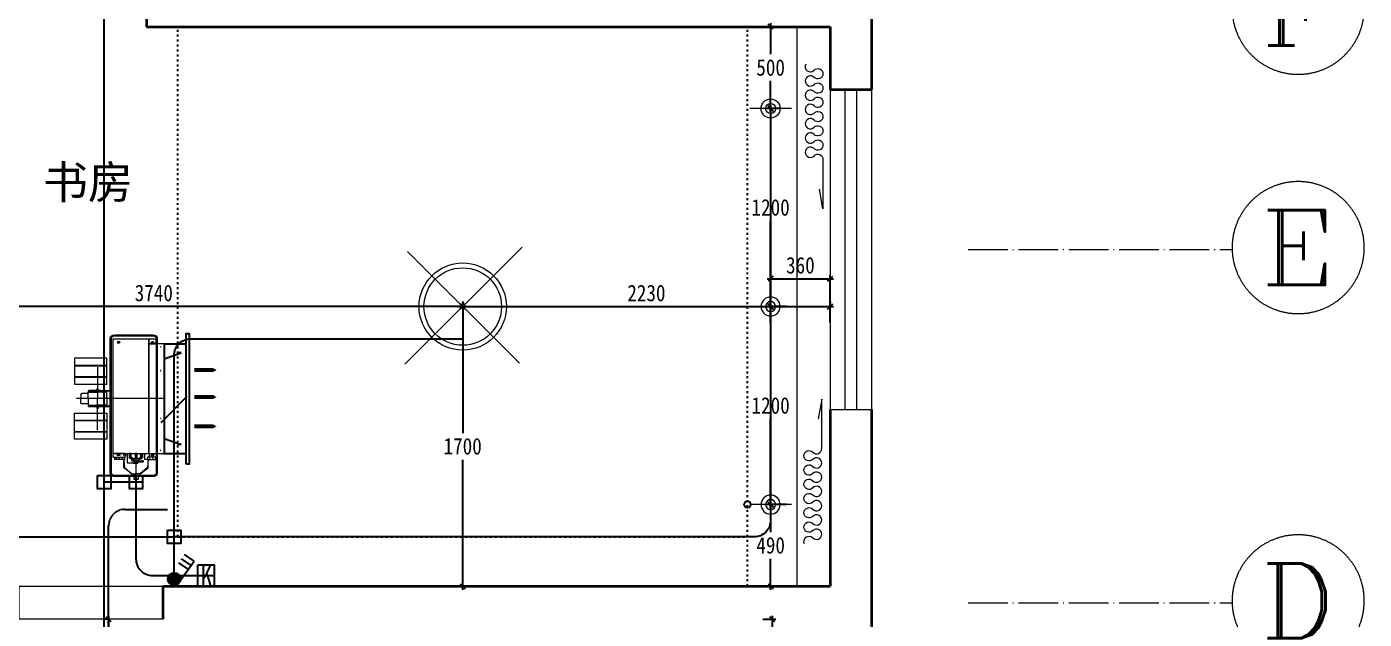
# Model space of a CAD drawing. Header units: millimetres. Extents: x -64529 to 3079702, y -28926 to 77119.
# Drawn here: x -22613 to -14514, y 43587 to 47177 of the extents above; entities that cross this region are included whole.
import ezdxf
from ezdxf.enums import TextEntityAlignment as Align

# ---------------------------------------------------------------- set-up
doc = ezdxf.new("R2010")
doc.units = ezdxf.units.MM
doc.header["$LTSCALE"] = 10
for name, pattern in [('ACAD_ISO03W100', [30, 12, -18]), ('ACAD_ISO04W100', [30.5, 24, -3, 0.5, -3]), ('DASH', [0.35, 0.25, -0.1])]:
    doc.linetypes.add(name, pattern=pattern)
doc.layers.get('0').update_dxf_attribs({"color": 255})
doc.layers.get('Defpoints').update_dxf_attribs({"color": 255})
for name, color, linetype, lineweight in [('1浅浅', 251, 'Continuous', 20), ('1灯位开关布线图', 1, 'Continuous', 30), ('1灯位开关布置图', 5, 'Continuous', 30), ('1灯具', 2, 'Continuous', 30), ('1空调', 3, 'Continuous', 30), ('A__轴线', 3, 'ACAD_ISO04W100', 0), ('灯具', 52, 'Continuous', 0), ('空调主机', 7, 'Continuous', 13)]:
    doc.layers.add(name, color=color, linetype=linetype, lineweight=lineweight)
doc.layers.add('图例及功率参数表', color=252, linetype='Continuous')
doc.layers.add('辅助线', color=8, linetype='Continuous')
doc.styles.add('_TCH_AXIS', font='COMPLEX', dxfattribs={"bigfont": 'GBCBIG'})
doc.styles.add('COMPLEX', font='COMPLEX')
doc.styles.add('夏建东', font='', dxfattribs={"width": 0.85})
doc.styles.add('宋体', font='', dxfattribs={"height": 2.5})
doc.styles.get('夏建东').set_extended_font_data('SimSun')
doc.styles.get('宋体').set_extended_font_data('SimSun')
doc.dimstyles.new('g', dxfattribs={"dimtxt": 100, "dimasz": 31, "dimexe": 21, "dimexo": 30, "dimgap": 31, "dimtad": 1, "dimtih": 1, "dimtoh": 1, "dimdec": 0, "dimrnd": 10, "dimdsep": 46, "dimtxsty": '夏建东', "dimblk": 'OBLIQUE', "dimcen": 2.5, "dimdle": 21, "dimclrd": 5, "dimclre": 5, "dimclrt": 5, "dimadec": 0, "dimazin": 0, "dimtfac": 1, "dimtdec": 0, "dimtmove": 2, "dimatfit": 3, "dimldrblk": 'DOT', "dimfxl": 300, "dimlwd": -1, "dimlwe": -1, "dimarcsym": 1})

# ---------------------------------------------------------------- blocks, each defined once
blk = doc.blocks.new('_Oblique')
at = {"color": 0, "linetype": 'ByBlock', "lineweight": -2}
blk.add_line((-0.5, -0.5), (0.5, 0.5), dxfattribs=at)
blk = doc.blocks.new('*D387')
at = {"layer": '1灯位开关布置图', "color": 5, "transparency": 16777216}
for p, q in [((-19994.3, 45482.2), (-17727.3, 45482.2)), ((-19973.3, 45512.2), (-19973.3, 45503.2)), ((-17748.3, 45512.2), (-17748.3, 45503.2))]:
    blk.add_line(p, q, dxfattribs=at)
at = {"layer": 'Defpoints', "color": 0, "lineweight": 30, "transparency": 16777216}
for p in [(-19973.3, 45482.2), (-17748.3, 45482.2), (-17748.3, 45482.2)]:
    blk.add_point(p, dxfattribs=at)
at = {"layer": '1灯位开关布置图', "color": 5, "transparency": 16777216, "xscale": 31, "yscale": 31, "zscale": 31, "rotation": 180}
blk.add_blockref('_Oblique', (-19973.3, 45482.2), dxfattribs=at)
at = {"layer": '1灯位开关布置图', "color": 5, "transparency": 16777216, "xscale": 31, "yscale": 31, "zscale": 31}
blk.add_blockref('_Oblique', (-17748.3, 45482.2), dxfattribs=at)
at = {"layer": '1灯位开关布置图', "color": 5, "transparency": 16777216, "insert": (-18860.8, 45563.2), "char_height": 100, "attachment_point": 5, "style": '夏建东'}
blk.add_mtext('2230', dxfattribs=at)
blk = doc.blocks.new('_Dot')
at = {"color": 0, "linetype": 'ByBlock', "lineweight": -2}
blk.add_line((-0.5, 0), (-1, 0), dxfattribs=at)
at = {"color": 0, "linetype": 'ByBlock', "const_width": 0.5}
blk.add_lwpolyline([(-0.25, 0, 1), (0.25, 0, 1)], format="xyb", close=True, dxfattribs=at)
blk = doc.blocks.new('*D388')
at = {"layer": '1灯位开关布置图', "color": 5, "transparency": 16777216}
for p, q in [((-20003.3, 45482.2), (-19994.3, 45482.2)), ((-19973.3, 45503.2), (-19973.3, 44715.7)), ((-19973.3, 43766.2), (-19973.3, 44553.7)), ((-20013.3, 43787.2), (-19952.3, 43787.2))]:
    blk.add_line(p, q, dxfattribs=at)
at = {"layer": 'Defpoints', "color": 0, "lineweight": 30, "transparency": 16777216}
for p in [(-19973.3, 45482.2), (-20043.3, 43787.2), (-19973.3, 43787.2)]:
    blk.add_point(p, dxfattribs=at)
at = {"layer": '1灯位开关布置图', "color": 5, "transparency": 16777216, "xscale": 31, "yscale": 31, "zscale": 31}
for p, rotation in [((-19973.3, 45482.2), 90), ((-19973.3, 43787.2), 270)]:
    blk.add_blockref('_Oblique', p, dxfattribs=dict(at, rotation=rotation))
at = {"layer": '1灯位开关布置图', "color": 5, "transparency": 16777216, "insert": (-19973.3, 44634.7), "char_height": 100, "attachment_point": 5, "style": '夏建东'}
blk.add_mtext('1700', dxfattribs=at)
blk = doc.blocks.new('*D389')
at = {"layer": '1灯位开关布置图', "color": 5, "transparency": 16777216}
for p, q in [((-18113.2, 47177.2), (-18129.6, 47177.2)), ((-18108.6, 47198.2), (-18108.6, 47010.5)), ((-18108.6, 46660.9), (-18108.6, 46848.5)), ((-18047, 46681.9), (-18129.6, 46681.9))]:
    blk.add_line(p, q, dxfattribs=at)
at = {"layer": 'Defpoints', "color": 0, "lineweight": 30, "transparency": 16777216}
for p in [(-18083.2, 47177.2), (-18108.6, 46681.9), (-18017, 46681.9)]:
    blk.add_point(p, dxfattribs=at)
at = {"layer": '1灯位开关布置图', "color": 5, "transparency": 16777216, "xscale": 31, "yscale": 31, "zscale": 31}
for p, rotation in [((-18108.6, 47177.2), 90), ((-18108.6, 46681.9), 270)]:
    blk.add_blockref('_Oblique', p, dxfattribs=dict(at, rotation=rotation))
at = {"layer": '1灯位开关布置图', "color": 5, "transparency": 16777216, "insert": (-18108.6, 46929.5), "char_height": 100, "attachment_point": 5, "style": '夏建东'}
blk.add_mtext('500', dxfattribs=at)
blk = doc.blocks.new('*D390')
at = {"layer": '1灯位开关布置图', "color": 5, "transparency": 16777216}
for p, q in [((-18047, 46681.9), (-18129.6, 46681.9)), ((-18108.6, 46702.9), (-18108.6, 46162.9)), ((-18108.6, 45460.9), (-18108.6, 46000.9)), ((-18012.5, 45481.9), (-18129.6, 45481.9))]:
    blk.add_line(p, q, dxfattribs=at)
at = {"layer": 'Defpoints', "color": 0, "lineweight": 30, "transparency": 16777216}
for p in [(-18017, 46681.9), (-18108.6, 45481.9), (-17982.5, 45481.9)]:
    blk.add_point(p, dxfattribs=at)
at = {"layer": '1灯位开关布置图', "color": 5, "transparency": 16777216, "xscale": 31, "yscale": 31, "zscale": 31}
for p, rotation in [((-18108.6, 46681.9), 90), ((-18108.6, 45481.9), 270)]:
    blk.add_blockref('_Oblique', p, dxfattribs=dict(at, rotation=rotation))
at = {"layer": '1灯位开关布置图', "color": 5, "transparency": 16777216, "insert": (-18108.6, 46081.9), "char_height": 100, "attachment_point": 5, "style": '夏建东'}
blk.add_mtext('1200', dxfattribs=at)
blk = doc.blocks.new('*D391')
at = {"layer": '1灯位开关布置图', "color": 5, "transparency": 16777216}
for p, q in [((-18012.5, 45481.9), (-18129.6, 45481.9)), ((-18108.6, 45502.9), (-18108.6, 44962.9)), ((-18108.6, 44260.9), (-18108.6, 44800.9)), ((-18012.5, 44281.9), (-18129.6, 44281.9))]:
    blk.add_line(p, q, dxfattribs=at)
at = {"layer": 'Defpoints', "color": 0, "lineweight": 30, "transparency": 16777216}
for p in [(-17982.5, 45481.9), (-18108.6, 44281.9), (-17982.5, 44281.9)]:
    blk.add_point(p, dxfattribs=at)
at = {"layer": '1灯位开关布置图', "color": 5, "transparency": 16777216, "xscale": 31, "yscale": 31, "zscale": 31}
for p, rotation in [((-18108.6, 45481.9), 90), ((-18108.6, 44281.9), 270)]:
    blk.add_blockref('_Oblique', p, dxfattribs=dict(at, rotation=rotation))
at = {"layer": '1灯位开关布置图', "color": 5, "transparency": 16777216, "insert": (-18108.6, 44881.9), "char_height": 100, "attachment_point": 5, "style": '夏建东'}
blk.add_mtext('1200', dxfattribs=at)
blk = doc.blocks.new('*D392')
at = {"layer": '1灯位开关布置图', "color": 5, "transparency": 16777216}
for p, q in [((-18108.6, 44302.9), (-18108.6, 44115.5)), ((-18012.5, 44281.9), (-18129.6, 44281.9)), ((-18108.6, 43766.2), (-18108.6, 43953.5)), ((-17778.3, 43787.2), (-18129.6, 43787.2))]:
    blk.add_line(p, q, dxfattribs=at)
at = {"layer": 'Defpoints', "color": 0, "lineweight": 30, "transparency": 16777216}
for p in [(-17982.5, 44281.9), (-18108.6, 43787.2), (-17748.3, 43787.2)]:
    blk.add_point(p, dxfattribs=at)
at = {"layer": '1灯位开关布置图', "color": 5, "transparency": 16777216, "xscale": 31, "yscale": 31, "zscale": 31}
for p, rotation in [((-18108.6, 44281.9), 90), ((-18108.6, 43787.2), 270)]:
    blk.add_blockref('_Oblique', p, dxfattribs=dict(at, rotation=rotation))
at = {"layer": '1灯位开关布置图', "color": 5, "transparency": 16777216, "insert": (-18108.6, 44034.5), "char_height": 100, "attachment_point": 5, "style": '夏建东'}
blk.add_mtext('490', dxfattribs=at)
blk = doc.blocks.new('*D393')
at = {"layer": '1灯位开关布置图', "color": 5, "transparency": 16777216}
for p, q in [((-18129.6, 45650.4), (-17727.3, 45650.4)), ((-18108.6, 45385.7), (-18108.6, 45671.4)), ((-17748.3, 45385.7), (-17748.3, 45671.4))]:
    blk.add_line(p, q, dxfattribs=at)
at = {"layer": 'Defpoints', "color": 0, "lineweight": 30, "transparency": 16777216}
for p in [(-17748.3, 45650.4), (-18108.6, 45355.7), (-17748.3, 45355.7)]:
    blk.add_point(p, dxfattribs=at)
at = {"layer": '1灯位开关布置图', "color": 5, "transparency": 16777216, "xscale": 31, "yscale": 31, "zscale": 31, "rotation": 180}
blk.add_blockref('_Oblique', (-18108.6, 45650.4), dxfattribs=at)
at = {"layer": '1灯位开关布置图', "color": 5, "transparency": 16777216, "xscale": 31, "yscale": 31, "zscale": 31}
blk.add_blockref('_Oblique', (-17748.3, 45650.4), dxfattribs=at)
at = {"layer": '1灯位开关布置图', "color": 5, "transparency": 16777216, "insert": (-17928.4, 45731.4), "char_height": 100, "attachment_point": 5, "style": '夏建东'}
blk.add_mtext('360', dxfattribs=at)
blk = doc.blocks.new('*D396')
at = {"layer": '1灯位开关布置图', "color": 5, "transparency": 16777216}
for p, q in [((-18156.5, 43587.2), (-18077.3, 43587.2)), ((-18098.3, 43608.2), (-18098.3, 43388.2)), ((-18098.3, 43006.2), (-18098.3, 43226.2)), ((-18156.5, 43027.2), (-18077.3, 43027.2))]:
    blk.add_line(p, q, dxfattribs=at)
at = {"layer": 'Defpoints', "color": 0, "lineweight": 30, "transparency": 16777216}
for p in [(-18186.5, 43587.2), (-18186.5, 43027.2), (-18098.3, 43027.2)]:
    blk.add_point(p, dxfattribs=at)
at = {"layer": '1灯位开关布置图', "color": 5, "transparency": 16777216, "xscale": 31, "yscale": 31, "zscale": 31}
for p, rotation in [((-18098.3, 43587.2), 90), ((-18098.3, 43027.2), 270)]:
    blk.add_blockref('_Oblique', p, dxfattribs=dict(at, rotation=rotation))
at = {"layer": '1灯位开关布置图', "color": 5, "transparency": 16777216, "insert": (-18098.3, 43307.2), "char_height": 100, "attachment_point": 5, "style": '夏建东'}
blk.add_mtext('560', dxfattribs=at)
blk = doc.blocks.new('*D477')
at = {"layer": '1灯位开关布置图', "color": 5, "transparency": 16777216}
for p, q in [((-22117.3, 43587.2), (-22138.3, 43587.2)), ((-22117.3, 43608.2), (-22117.3, 43388.2)), ((-22117.3, 43006.2), (-22117.3, 43226.2)), ((-22117.3, 43027.2), (-22138.3, 43027.2))]:
    blk.add_line(p, q, dxfattribs=at)
at = {"layer": 'Defpoints', "color": 0, "linetype": 'Continuous', "lineweight": 30, "transparency": 16777216}
for p in [(-22117.3, 43587.2), (-22117.3, 43587.2), (-22117.3, 43027.2)]:
    blk.add_point(p, dxfattribs=at)
at = {"layer": '1灯位开关布置图', "color": 5, "linetype": 'Continuous', "transparency": 16777216, "xscale": 31, "yscale": 31, "zscale": 31}
for p, rotation in [((-22117.3, 43587.2), 90), ((-22117.3, 43027.2), 270)]:
    blk.add_blockref('_Oblique', p, dxfattribs=dict(at, rotation=rotation))
at = {"layer": '1灯位开关布置图', "color": 5, "linetype": 'Continuous', "lineweight": 30, "transparency": 16777216, "insert": (-22117.3, 43307.2), "char_height": 100, "attachment_point": 5, "style": '夏建东'}
blk.add_mtext('560', dxfattribs=at)
blk = doc.blocks.new('*D791')
at = {"layer": '1灯位开关布置图', "color": 5, "transparency": 16777216}
for p, q in [((-19952.3, 45482.6), (-23734.6, 45482.6)), ((-23713.6, 45482.6), (-23713.6, 45503.6)), ((-19973.3, 45482.6), (-19973.3, 45503.6))]:
    blk.add_line(p, q, dxfattribs=at)
at = {"layer": 'Defpoints', "color": 0, "linetype": 'Continuous', "lineweight": 30, "transparency": 16777216}
for p in [(-23713.6, 45482.6), (-23713.6, 45482.6), (-19973.3, 45482.2)]:
    blk.add_point(p, dxfattribs=at)
at = {"layer": '1灯位开关布置图', "color": 5, "linetype": 'Continuous', "transparency": 16777216, "xscale": 31, "yscale": 31, "zscale": 31, "rotation": 180}
blk.add_blockref('_Oblique', (-23713.6, 45482.6), dxfattribs=at)
at = {"layer": '1灯位开关布置图', "color": 5, "linetype": 'Continuous', "transparency": 16777216, "xscale": 31, "yscale": 31, "zscale": 31}
blk.add_blockref('_Oblique', (-19973.3, 45482.6), dxfattribs=at)
at = {"layer": '1灯位开关布置图', "color": 5, "linetype": 'Continuous', "lineweight": 30, "transparency": 16777216, "insert": (-21843.4, 45563.6), "char_height": 100, "attachment_point": 5, "style": '夏建东'}
blk.add_mtext('3740', dxfattribs=at)
blk = doc.blocks.new('20180504.16014101')
h = blk.add_hatch(color=7)
h.dxf.hatch_style = 1
edge = h.paths.add_edge_path()
edge.add_arc((158.8, 98.9), 38.5, 0, 360)
at = {"color": 7}
for p, q in [((129.4, 123.7), (0, 63.2)), ((55.5, 88.2), (85.8, 25.7)), ((0, 63.2), (31.3, 0)), ((29.3, 74.7), (59.6, 13))]:
    blk.add_line(p, q, dxfattribs=at)
blk.add_circle((158.8, 98.9), 38.5, dxfattribs=at)
blk = doc.blocks.new('_AXISO')
blk.add_circle((0, 0), 0.5)
at = {"style": 'COMPLEX', "width": 1.041667}
blk.add_attdef('A', text='', height=0.56, rotation=360, dxfattribs=at).set_placement((0.74875, -0.28), (1.24875, -0.28), align=Align.FIT)
blk = doc.blocks.new('20180421.144813')
at = {"layer": 'A__轴线'}
for p, q in [((21539.9, 13317), (23138.8, 13317)), ((21539.9, 11177), (23138.8, 11177))]:
    blk.add_line(p, q, dxfattribs=at)
ref = blk.add_blockref('_AXISO', (23538.6, 14778.7), dxfattribs=dict(at, xscale=-800, yscale=800, zscale=800))
ref.add_attrib('A', 'F', dxfattribs={"color": 7, "height": 452.5, "style": '_TCH_AXIS', "width": 1.3125}).set_placement((23312.3, 14552.5), (23764.9, 14552.5), align=Align.FIT)
ref = blk.add_blockref('_AXISO', (23538.6, 13328.7), dxfattribs=dict(at, xscale=-800, yscale=800, zscale=800))
ref.add_attrib('A', 'E', dxfattribs={"color": 7, "height": 452.5, "style": '_TCH_AXIS', "width": 1.3125}).set_placement((23312.3, 13102.5), (23764.9, 13102.5), align=Align.FIT)
ref = blk.add_blockref('_AXISO', (23538.6, 11188.7), dxfattribs=dict(at, xscale=-800, yscale=800, zscale=800))
ref.add_attrib('A', 'D', dxfattribs={"color": 7, "height": 452.5, "style": '_TCH_AXIS', "width": 1.235294}).set_placement((23312.3, 10962.5), (23764.9, 10962.5), align=Align.FIT)
blk = doc.blocks.new('3e344fc')
at = {"layer": '图例及功率参数表', "color": 2, "lineweight": 0}
for p, q in [((789283.6, 16827.9), (789283.6, 16575.6)), ((789157.4, 16701.8), (789409.7, 16701.8))]:
    blk.add_line(p, q, dxfattribs=at)
blk.add_circle((789283.6, 16701.8), 30.4, dxfattribs=at)
at = {"layer": '灯具', "color": 2, "lineweight": 0}
blk.add_circle((789283.6, 16701.8), 57.7, dxfattribs=at)
blk = doc.blocks.new('r32ter')
at = {"color": 3}
for p, q in [((1119447.3, -954014.5), (1119446.3, -954035.1)), ((1119482.5, -954116.3), (1119447.3, -954014.5)), ((1119965.9, -954116.3), (1120001.1, -954014.5)), ((1120001.1, -954014.5), (1120002.1, -954035.1))]:
    blk.add_line(p, q, dxfattribs=at)
for points in [[(1119556.4, -953798.8, 0, 63, 0), (1119556.4, -953857.2, 25.2, 25.2, 0), (1119556.4, -953934.4, 25.2, 25.2, 0)], [(1119734.1, -953798.8, 0, 63, 0), (1119734.1, -953857.2, 25.2, 25.2, 0), (1119734.1, -953934.4, 25.2, 25.2, 0)], [(1119897.5, -953798.8, 0, 63, 0), (1119897.5, -953857.2, 25.2, 25.2, 0), (1119897.5, -953934.4, 25.2, 25.2, 0)]]:
    blk.add_lwpolyline(points, format="xyseb", dxfattribs=at)
at = {"color": 3, "lineweight": -2}
blk.add_lwpolyline([(1119327.6, -953984.2), (1120119.6, -953984.2), (1120119.6, -953966.2), (1119327.6, -953966.2)], close=True, dxfattribs=at)
at = {"color": 3}
blk.add_lwpolyline([(1119392.4, -954116.3), (1119392.4, -953984.2), (1120054.7, -953984.2), (1120054.7, -954116.3)], close=True, dxfattribs=at)
at = {"layer": '空调主机', "color": 3, "lineweight": 5}
for p, q in [((1120090.1, -954158.3), (1119272.6, -954158.3)), ((1119251.7, -954185.3), (1119251.7, -954416.1)), ((1120111, -954416.1), (1120111, -954185.3)), ((1119272.6, -954443.1), (1120090.1, -954443.1))]:
    blk.add_line(p, q, dxfattribs=at)
at = {"layer": '空调主机', "color": 3}
for p, q in [((1120090.1, -954166.1), (1119272.6, -954166.1)), ((1119257.7, -954185.3), (1119257.7, -954416.1)), ((1120105, -954416.1), (1120105, -954185.3)), ((1119272.6, -954435.4), (1120090.1, -954435.4))]:
    blk.add_line(p, q, dxfattribs=at)
at = {"layer": '空调主机', "color": 3, "lineweight": 9}
for p, q in [((1119354.6, -954217.2), (1119354.6, -954160.3)), ((1119354.6, -954160.3), (1119368.8, -954160.3)), ((1119368.8, -954160.3), (1119368.8, -954217.2)), ((1120056, -954166.1), (1119368.8, -954166.1)), ((1119368.8, -954166.1), (1119368.8, -954211.9)), ((1119392.4, -954210), (1119392.4, -954116.3)), ((1119392.4, -954116.3), (1120056, -954116.3)), ((1120056, -954116.3), (1120056, -954210)), ((1120056, -954210), (1120056, -954166.1)), ((1120056, -954166.1), (1120084.4, -954166.1)), ((1120084.4, -954166.1), (1120084.4, -954210)), ((1119257.7, -954263), (1119268.6, -954263)), ((1119268.6, -954263), (1119305.5, -954214.3)), ((1119307.6, -954218.2), (1119268.6, -954263)), ((1119268.6, -954263), (1119268.6, -954287.5)), ((1119305.5, -954214.3), (1119354.6, -954214.3)), ((1119354.6, -954214.3), (1119307.6, -954218.2)), ((1119349.5, -954243.3), (1119340, -954243.3)), ((1119341.2, -954274.9), (1119341.2, -954247.4)), ((1119344.7, -954274.9), (1119344.7, -954249.4)), ((1119348.3, -954274.9), (1119348.3, -954247.4)), ((1119368.8, -954217.2), (1119354.6, -954217.2)), ((1119354.6, -954217.2), (1119354.6, -954234)), ((1119354.6, -954234), (1119392.4, -954234)), ((1119385.5, -954248.7), (1119365.4, -954248.7)), ((1119385.5, -954253.9), (1119367.5, -954253.9)), ((1119385.5, -954259.1), (1119368.4, -954259.1)), ((1119380.6, -954204.8), (1119368.8, -954211.9)), ((1119382.7, -954186.9), (1119380.5, -954186.9)), ((1119392.4, -954210), (1119380.6, -954204.8)), ((1119382.7, -954186.9), (1119382.7, -954183.8)), ((1119382.7, -954186.9), (1119384.9, -954186.9)), ((1119382.7, -954186.9), (1119382.7, -954190)), ((1119392.4, -954248.7), (1119385.5, -954248.7)), ((1119385.5, -954248.7), (1119385.5, -954259.1)), ((1119385.5, -954259.1), (1119392.4, -954259.1)), ((1119392.4, -954427.2), (1119392.4, -954210)), ((1119392.4, -954210), (1120084.4, -954210)), ((1120056, -954210), (1119392.4, -954210)), ((1119392.4, -954259.1), (1119392.4, -954248.7)), ((1120084.4, -954210), (1120056, -954210)), ((1120065.7, -954186.9), (1120063.5, -954186.9)), ((1120065.7, -954186.9), (1120065.7, -954183.8)), ((1120065.7, -954186.9), (1120065.7, -954190)), ((1120065.7, -954186.9), (1120067.9, -954186.9)), ((1120084.4, -954210), (1120084.4, -954427.2)), ((1119314.2, -954287.5), (1119220.4, -954287.5)), ((1119237.3, -954300.7), (1119237.3, -954272.6)), ((1119237.3, -954272.6), (1119237.3, -954272.6)), ((1119237.3, -954272.6), (1119251.7, -954272.6)), ((1119251.7, -954300.7), (1119237.3, -954300.7)), ((1119237.3, -954300.7), (1119237.3, -954300.7)), ((1119251.7, -954272.6), (1119251.7, -954272.6)), ((1119251.7, -954272.6), (1119251.7, -954300.7)), ((1119251.7, -954300.7), (1119251.7, -954300.7)), ((1119268.6, -954264), (1119257.7, -954264)), ((1119268.6, -954311), (1119257.7, -954311)), ((1119257.7, -954312), (1119268.6, -954312)), ((1119268.6, -954312), (1119268.6, -954287.5)), ((1119307.6, -954356.8), (1119268.6, -954312)), ((1119268.6, -954312), (1119305.5, -954360.7)), ((1119362.7, -954287.5), (1119314.2, -954287.5)), ((1119332.2, -954277.2), (1119333.4, -954276)), ((1119332.2, -954277.2), (1119333.4, -954278.4)), ((1119332.2, -954277.2), (1119335.9, -954277.2)), ((1119332.9, -954300.1), (1119332.9, -954282)), ((1119332.9, -954282), (1119334.5, -954282)), ((1119334.5, -954300.1), (1119332.9, -954300.1)), ((1119333.7, -954282), (1119333.7, -954277.2)), ((1119333.7, -954300.1), (1119333.7, -954302.5)), ((1119333.7, -954303.5), (1119333.7, -954337.8)), ((1119333.7, -954337.8), (1119392.4, -954337.8)), ((1119334.5, -954282), (1119334.5, -954300.1)), ((1119335.9, -954277.2), (1119334.7, -954276)), ((1119335.9, -954277.2), (1119334.7, -954278.4)), ((1119350.7, -954274.9), (1119338.8, -954274.9)), ((1119350.7, -954300.1), (1119338.8, -954300.1)), ((1119344.7, -954300.1), (1119344.7, -954313.2)), ((1119344.7, -954313.2), (1119356.3, -954313.2)), ((1119353.3, -954269.8), (1119362.5, -954282)), ((1119353.3, -954305.2), (1119362.9, -954292.5)), ((1119362.9, -954292.5), (1119362.5, -954282)), ((1119385.5, -954282), (1119362.5, -954282)), ((1119392.4, -954287.5), (1119362.7, -954287.5)), ((1119385.5, -954292.5), (1119362.9, -954292.5)), ((1119385.5, -954329.3), (1119368.7, -954329.3)), ((1119385.5, -954324.1), (1119370, -954324.1)), ((1119385.5, -954318.9), (1119371.1, -954318.9)), ((1119385.5, -954292.5), (1119385.5, -954282)), ((1119385.5, -954282), (1119392.4, -954282)), ((1119392.4, -954292.5), (1119385.5, -954292.5)), ((1119385.5, -954329.3), (1119385.5, -954318.9)), ((1119385.5, -954318.9), (1119392.4, -954318.9)), ((1119392.4, -954329.3), (1119385.5, -954329.3)), ((1119392.4, -954282), (1119392.4, -954292.5)), ((1119392.4, -954318.9), (1119392.4, -954329.3)), ((1119305.5, -954360.7), (1119354.6, -954360.7)), ((1119354.6, -954360.7), (1119307.6, -954356.8)), ((1119368.8, -954357.9), (1119354.6, -954357.9)), ((1119354.6, -954357.9), (1119354.6, -954414.7)), ((1119354.6, -954414.7), (1119368.8, -954414.7)), ((1119380.6, -954350.7), (1119368.8, -954357.9)), ((1119368.8, -954414.7), (1119368.8, -954357.9)), ((1119368.8, -954427.2), (1119368.8, -954357.9)), ((1119382.7, -954393), (1119380.5, -954393)), ((1119392.4, -954355.9), (1119380.6, -954350.7)), ((1119382.7, -954393), (1119382.7, -954389.9)), ((1119382.7, -954393), (1119382.7, -954396.1)), ((1119382.7, -954393), (1119384.9, -954393)), ((1119392.4, -954355.9), (1119392.4, -954427.2)), ((1120065.7, -954393), (1120063.5, -954393)), ((1120065.7, -954393), (1120065.7, -954389.9)), ((1120065.7, -954393), (1120067.9, -954393)), ((1120065.7, -954393), (1120065.7, -954396.1)), ((1119392.4, -954427.2), (1119368.8, -954427.2)), ((1120084.4, -954427.2), (1119392.4, -954427.2)), ((1119635.8, -954464.4), (1119479.5, -954464.4)), ((1119479.5, -954464.4), (1119479.5, -954658.9)), ((1119522.2, -954658.9), (1119522.2, -954464.4)), ((1119524.4, -954658.9), (1119524.4, -954464.4)), ((1119591, -954658.9), (1119591, -954464.4)), ((1119593.2, -954658.9), (1119593.2, -954464.4)), ((1119635.8, -954658.9), (1119635.8, -954464.4)), ((1119675.5, -954501.6), (1119675.5, -954573.2)), ((1119676.7, -954520.9), (1119676.7, -954443.1)), ((1119676.7, -954443.1), (1119676.7, -954443.1)), ((1119676.7, -954443.1), (1119677.8, -954443.1)), ((1119677.8, -954499.1), (1119677.5, -954499.1)), ((1119677.8, -954443.1), (1119677.8, -954443.1)), ((1119677.8, -954443.1), (1119677.8, -954520.9)), ((1119679.8, -954573.2), (1119679.8, -954501.6)), ((1119685.5, -954464.4), (1119682.2, -954464.4)), ((1119682.2, -954474.5), (1119682.2, -954520.9)), ((1119685.5, -954464.4), (1119685.5, -954520.9)), ((1119724.2, -954464.4), (1119685.5, -954464.4)), ((1119724.2, -954464.4), (1119762.9, -954464.4)), ((1119762.9, -954464.4), (1119762.9, -954520.9)), ((1119762.9, -954464.4), (1119766.2, -954464.4)), ((1119766.2, -954474.5), (1119766.2, -954520.9)), ((1119768.6, -954573.2), (1119768.6, -954501.6)), ((1119771.7, -954443.1), (1119770.6, -954443.1)), ((1119770.6, -954443.1), (1119770.6, -954443.1)), ((1119770.6, -954443.1), (1119770.6, -954520.9)), ((1119770.6, -954499.1), (1119770.9, -954499.1)), ((1119771.7, -954520.9), (1119771.7, -954443.1)), ((1119771.7, -954443.1), (1119771.7, -954443.1)), ((1119772.9, -954501.6), (1119772.9, -954573.2)), ((1119812.6, -954464.4), (1119968.9, -954464.4)), ((1119812.6, -954658.9), (1119812.6, -954464.4)), ((1119855.2, -954658.9), (1119855.2, -954464.4)), ((1119857.4, -954658.9), (1119857.4, -954464.4)), ((1119924, -954658.9), (1119924, -954464.4)), ((1119926.3, -954658.9), (1119926.3, -954464.4)), ((1119968.9, -954464.4), (1119968.9, -954658.9)), ((1119532.7, -954520.9), (1119724.2, -954520.9)), ((1119635.8, -954517.4), (1119635.8, -954520.9)), ((1119635.8, -954524.3), (1119635.8, -954520.9)), ((1119675.5, -954517.4), (1119664.6, -954517.4)), ((1119664.6, -954517.4), (1119664.6, -954520.9)), ((1119664.6, -954524.3), (1119664.6, -954520.9)), ((1119675.5, -954524.3), (1119664.6, -954524.3)), ((1119677.8, -954520.9), (1119676.7, -954520.9)), ((1119676.7, -954520.9), (1119676.7, -954520.9)), ((1119677.5, -954575.8), (1119677.8, -954575.8)), ((1119677.8, -954520.9), (1119677.8, -954520.9)), ((1119682.2, -954567.2), (1119682.2, -954520.9)), ((1119685.5, -954577.4), (1119682.2, -954577.4)), ((1119685.5, -954577.4), (1119685.5, -954520.9)), ((1119724.2, -954577.4), (1119685.5, -954577.4)), ((1119692.5, -954577.4), (1119692.5, -954615.3)), ((1119915.7, -954520.9), (1119724.2, -954520.9)), ((1119724.2, -954577.4), (1119762.9, -954577.4)), ((1119755.9, -954577.4), (1119755.9, -954615.3)), ((1119762.9, -954577.4), (1119762.9, -954520.9)), ((1119762.9, -954577.4), (1119766.2, -954577.4)), ((1119766.2, -954567.2), (1119766.2, -954520.9)), ((1119770.6, -954520.9), (1119770.6, -954520.9)), ((1119770.6, -954520.9), (1119771.7, -954520.9)), ((1119770.9, -954575.8), (1119770.6, -954575.8)), ((1119771.7, -954520.9), (1119771.7, -954520.9)), ((1119772.9, -954517.4), (1119783.8, -954517.4)), ((1119772.9, -954524.3), (1119783.8, -954524.3)), ((1119812.6, -954517.4), (1119812.6, -954520.9)), ((1119812.6, -954524.3), (1119812.6, -954520.9)), ((1119479.5, -954658.9), (1119635.8, -954658.9)), ((1119697.4, -954621.8), (1119724.2, -954621.8)), ((1119751, -954621.8), (1119724.2, -954621.8)), ((1119968.9, -954658.9), (1119812.6, -954658.9))]:
    blk.add_line(p, q, dxfattribs=at)
at = {"layer": '空调主机', "color": 3, "lineweight": 5}
for centre, start_param, end_param in [((1119272.6, -954185.3), 0, 1.570796), ((1120090.1, -954185.3), -1.570796, 0), ((1119272.6, -954416.1), 1.570796, 3.141593), ((1120090.1, -954416.1), 3.141593, 4.712389)]:
    blk.add_ellipse(centre, major_axis=(0, 27), ratio=0.77429, start_param=start_param, end_param=end_param, dxfattribs=at)
at = {"layer": '空调主机', "color": 3}
for centre, start_param, end_param in [((1119272.6, -954185.3), 0, 1.570796), ((1120090.1, -954185.3), 4.712389, 6.283185), ((1119272.6, -954416.1), 1.570796, 3.141593), ((1120090.1, -954416.1), 3.141593, 4.712389)]:
    blk.add_ellipse(centre, major_axis=(0, 19.3), ratio=0.77429, start_param=start_param, end_param=end_param, dxfattribs=at)
at = {"layer": '空调主机', "color": 3, "lineweight": 9}
for centre, major_axis, ratio, start_param, end_param in [((1119361.7, -954169.2), (0, 1.21), 0.77429, 1.570796326702902, 7.853981633882487), ((1119382.7, -954186.9), (0, 9.19), 0.407862, 3.141593, 9.424778), ((1119410.5, -954138.1), (0, 1.21), 0.77429, 1.570796326702902, 7.853981633882487), ((1119603.8, -954138.1), (0, 1.21), 0.77429, 1.570796326754998, 7.853981633934584), ((1119894.3, -954138.1), (0, 1.21), 0.77429, 1.570796327146124, 7.85398163432571), ((1120037.9, -954138.1), (0, 1.21), 0.77429, 1.570796327146124, 7.85398163432571), ((1119344.7, -954243.3), (0, 6.13), 0.77429, 1.570796, 4.712389), ((1119389, -954287.5), (0, 49.4), 0.77429, 0.664485, 1.204171), ((1119389.4, -954287.8), (0, 44.1), 0.77429, 0.694736, 1.26495), ((1119389, -954287.5), (0, 38.9), 0.77429, 0.752317, 1.332497), ((1119361.7, -954185.6), (0, 1.21), 0.77429, 1.570796326680094, 7.85398163385968), ((1119361.7, -954203.8), (0, 1.21), 0.77429, 1.570796326680094, 7.85398163385968), ((1119281.8, -954286.6), (0, 41.3), 0.77429, 1.223528, 1.918065), ((1119333.7, -954303.1), (-0.724, 0), 0.807711, 3.342482, 6.082296), ((1119344.7, -954274.9), (0, 7.66), 0.77429, 1.570796, 4.712389), ((1119344.7, -954300.1), (0, 7.66), 0.77429, 4.712389, 7.853982), ((1119344.5, -954287.5), (0, 4.96), 0.77429, 1.570796326732925, 7.853981633912512), ((1119389, -954287.5), (0, 49.4), 0.77429, 1.937421, 2.581114), ((1119389.4, -954287.8), (0, 44.1), 0.77429, 1.866849, 2.536978), ((1119389, -954287.5), (0, 38.9), 0.77429, 1.809095, 2.508026), ((1119361.7, -954371.3), (0, 1.21), 0.77429, 1.570796326702902, 7.853981633882487), ((1119361.7, -954389.4), (0, 1.21), 0.77429, 1.570796327146124, 7.85398163432571), ((1119361.7, -954405.8), (0, 1.21), 0.77429, 1.570796326680094, 7.85398163385968), ((1119382.7, -954361.6), (0, 2.29), 0.77429, 1.570796326744335, 7.853981633923921), ((1119677.5, -954501.6), (0, 2.57), 0.77429, 0, 1.570796), ((1119677.8, -954501.6), (0, 2.57), 0.77429, 4.712389, 6.283185), ((1119677.3, -954469.4), (0, 8.05), 0.77429, 4.03203, 5.395782), ((1119771.1, -954469.4), (0, 8.05), 0.77429, 0.887403, 2.251155), ((1119770.6, -954501.6), (0, 2.57), 0.77429, 0, 1.570796), ((1119770.9, -954501.6), (0, 2.57), 0.77429, 4.712389, 6.283185), ((1119677.5, -954573.2), (0, 2.57), 0.77429, 1.570796, 3.141593), ((1119677.8, -954573.2), (0, 1.21), 0.77429, 1.57079632702526, 7.853981634204846), ((1119677.8, -954573.2), (0, 2.57), 0.77429, 3.141593, 4.712389), ((1119677.3, -954572.3), (0, 8.05), 0.77429, 4.028996, 5.392748), ((1119771.1, -954572.3), (0, 8.05), 0.77429, 0.890438, 2.25419), ((1119770.6, -954573.2), (0, 2.57), 0.77429, 1.570796, 3.141593), ((1119770.6, -954573.2), (0, 1.21), 0.77429, 1.570796326754998, 7.853981633934584), ((1119770.9, -954573.2), (0, 2.57), 0.77429, 3.141593, 4.712389), ((1119697.4, -954615.3), (0, 6.42), 0.77429, 1.570796, 3.141593), ((1119751, -954615.3), (0, 6.42), 0.77429, 3.141593, 4.712389)]:
    blk.add_ellipse(centre, major_axis=major_axis, ratio=ratio, start_param=start_param, end_param=end_param, dxfattribs=at)
at = {"layer": '空调主机', "color": 3, "lineweight": 9, "extrusion": (0, 0, -1)}
for centre, major_axis, ratio, start_param, end_param in [((1120065.7, -954186.9), (0, 9.19), 0.407862, 3.141593, 9.424778), ((1119333.7, -954302.9), (0.724, 0), 0.807711, 0.20089, 2.940703)]:
    blk.add_ellipse(centre, major_axis=major_axis, ratio=ratio, start_param=start_param, end_param=end_param, dxfattribs=at)
blk.add_ellipse((1119382.7, -954393), major_axis=(0, 9.19), ratio=0.407862, dxfattribs=at)
at = {"layer": '空调主机', "color": 3, "lineweight": 9}
blk.add_ellipse((1120065.7, -954393), major_axis=(0, 9.19), ratio=0.407862, dxfattribs=at)
at = {"layer": '辅助线', "color": 3, "lineweight": 9}
blk.add_line((1119724.2, -954116.3), (1119724.2, -954647.3), dxfattribs=at)

msp = doc.modelspace()

# ---------------------------------------------------------------- linework, layer by layer
at = {"layer": '1浅浅', "lineweight": 40}
for p, q in [((-17498.3, 47697.2), (-17498.3, 46797.2)), ((-21888.3, 47377.2), (-21888.3, 47177.2)), ((-21888.3, 47177.2), (-17748.3, 47177.2)), ((-17748.3, 47177.2), (-17748.3, 46797.2)), ((-17748.3, 46797.2), (-17498.3, 46797.2)), ((-17748.3, 44857.2), (-17748.3, 43787.2)), ((-17498.3, 44857.2), (-17498.3, 43087.2)), ((-21788.3, 43787.2), (-17748.3, 43787.2))]:
    msp.add_line(p, q, dxfattribs=at)
at = {"layer": '1浅浅', "ltscale": 0.5}
msp.add_line((-17948.3, 43787.2), (-17948.3, 47177.2), dxfattribs=at)
at = {"layer": '1浅浅', "lineweight": 15}
for p, q in [((-17748.3, 46797.2), (-17748.3, 44857.2)), ((-17658.3, 46797.2), (-17658.3, 44857.2)), ((-17588.3, 46797.2), (-17588.3, 44857.2)), ((-17498.3, 46797.2), (-17498.3, 44857.2))]:
    msp.add_line(p, q, dxfattribs=at)
at = {"layer": '1浅浅', "ltscale": 0.1}
msp.add_line((-17748.3, 44857.2), (-17498.3, 44857.2), dxfattribs=at)
at = {"layer": '1浅浅', "ltscale": 0.5}
for points in [[(-17895.3, 46951.2, 0.892379), (-17845.6, 46913.7, -2.5), (-17845.6, 46870.5, 2.5), (-17845.6, 46827.3, -0.677033), (-17791.6, 46805.7, -0.677033), (-17845.6, 46784.1, 2.5), (-17845.6, 46740.9, -2.5), (-17845.6, 46697.7, 2.5), (-17845.6, 46654.5, -2.5), (-17845.6, 46611.3, 2.5), (-17845.6, 46568.1, -2.5), (-17845.6, 46524.9, 2.5), (-17845.6, 46481.7, -2.5), (-17845.6, 46438.5, 2.5), (-17845.6, 46395.3, -0.677033), (-17791.6, 46373.7), (-17791.6, 46073.4), (-17813.4, 46193.1)], [(-17902.6, 44043.4, -0.892379), (-17853, 44081, 2.5), (-17853, 44124.2, -2.5), (-17853, 44167.4, 0.677033), (-17799, 44189, 0.677033), (-17853, 44210.6, -2.5), (-17853, 44253.8, 2.5), (-17853, 44297, -2.5), (-17853, 44340.2, 2.5), (-17853, 44383.4, -2.5), (-17853, 44426.6, 2.5), (-17853, 44469.8, -2.5), (-17853, 44513, 2.5), (-17853, 44556.2, -2.5), (-17853, 44599.4, 0.677033), (-17799, 44621), (-17799, 44921.3), (-17820.8, 44801.5)]]:
    msp.add_lwpolyline(points, format="xyb", dxfattribs=at)
msp.add_lwpolyline([(-22658.3, 43787.2), (-21788.3, 43787.2), (-21788.3, 43587.2), (-22658.3, 43587.2)], close=True, dxfattribs=at)
at = {"layer": '1浅浅', "lineweight": 40}
msp.add_lwpolyline([(-21788.3, 43787.2), (-21788.3, 43587.2)], dxfattribs=at)
msp.add_lwpolyline([(-21788.3, 43787.2), (-21788.3, 43587.2)], dxfattribs=at)
at = {"layer": '1灯位开关布线图', "linetype": 'Continuous', "lineweight": 30}
for points in [[(-18108.6, 46681.9), (-18108.6, 44186.1, -0.414214), (-18208.6, 44086.1), (-21720.3, 44086.1)], [(-21720.3, 43830.4), (-21720.3, 45186.5, -0.414214), (-21620.3, 45286.5), (-19973.3, 45286.5)]]:
    msp.add_lwpolyline(points, format="xyb", dxfattribs=at)
msp.add_lwpolyline([(-21799.9, 44780.3), (-21640.8, 44939.5)], dxfattribs=at)
at = {"layer": '1灯位开关布线图', "color": 6, "linetype": 'DASH', "lineweight": 30}
msp.add_lwpolyline([(-22117.3, 43027.2), (-22117.3, 44153.2, -0.414214), (-22017.3, 44253.2), (-21760, 44253.2)], format="xyb", dxfattribs=at)
msp.add_lwpolyline([(-22875.6, 44086.1), (-21720.3, 44086.1)], dxfattribs=at)
at = {"layer": '1灯位开关布线图', "linetype": 'Continuous', "lineweight": 30}
msp.add_lwpolyline([(-21760, 44126.1), (-21680, 44126.1), (-21680, 44046.1), (-21760, 44046.1)], close=True, dxfattribs=at)
msp.add_circle((-18248.3, 44281.9), 20, dxfattribs=at)
at = {"layer": '1灯具', "color": 2, "linetype": 'ACAD_ISO03W100', "ltscale": 0.1, "true_color": 0xf1eb1f}
for p, q in [((-21698.3, 44087.2), (-21698.3, 47177.2)), ((-18248.3, 44087.2), (-18248.3, 47177.2)), ((-21698.3, 44087.2), (-18248.3, 44087.2))]:
    msp.add_line(p, q, dxfattribs=at)
at = {"layer": '1灯具', "linetype": 'ACAD_ISO03W100', "ltscale": 0.1}
msp.add_line((-18248.3, 43787.2), (-18248.3, 47177.2), dxfattribs=at)
at = {"layer": '1灯具', "lineweight": 0}
for p, q in [((-19613.2, 45841.4), (-20323.8, 45132.6)), ((-20307.5, 45816.3), (-19629.9, 45139.1))]:
    msp.add_line(p, q, dxfattribs=at)
for radius in [264.2, 234.7]:
    msp.add_circle((-19972.9, 45481.9), radius, dxfattribs=at)
at = {"layer": '1空调', "color": 1, "linetype": 'Continuous', "lineweight": 30}
msp.add_lwpolyline([(-22144.7, 40720.6), (-22144.7, 47294.3, -0.414214), (-22044.7, 47394.3), (-21891.5, 47394.3)], format="xyb", dxfattribs=at)
msp.add_lwpolyline([(-22184.7, 44457.4), (-22104.7, 44457.4), (-22104.7, 44377.4), (-22184.7, 44377.4)], close=True, dxfattribs=at)
msp.add_lwpolyline([(-21911.5, 44417.4), (-22144.7, 44417.4)], dxfattribs=at)
at = {"layer": '1空调', "linetype": 'Continuous', "lineweight": 30}
for points in [[(-21991.5, 44457.4), (-21911.5, 44457.4), (-21911.5, 44377.4), (-21991.5, 44377.4)], [(-21576, 43917.7), (-21478.6, 43917.7), (-21478.6, 43787.2), (-21576, 43787.2)]]:
    msp.add_lwpolyline(points, close=True, dxfattribs=at)
msp.add_lwpolyline([(-21951.5, 44457.4), (-21951.5, 43952.5, 0.414214), (-21851.5, 43852.5), (-21478.6, 43852.5)], format="xyb", dxfattribs=at)

# ---------------------------------------------------------------- block references
at = {"layer": '1浅浅'}
msp.add_blockref('20180421.144813', (-38452.8, 32510.2), dxfattribs=at)
at = {"layer": '1灯位开关布线图', "color": 255, "rotation": 209.2981138942369}
msp.add_blockref('20180504.16014101', (-21630.2, 43994.4), dxfattribs=at)
at = {"layer": '1灯具', "lineweight": 0, "rotation": 180}
msp.add_blockref('3e344fc', (771175, 63383.6), dxfattribs=at)
at = {"layer": '1灯具', "lineweight": 0, "xscale": -1}
for p in [(771175, 28780.1), (771175, 27580.1)]:
    msp.add_blockref('3e344fc', p, dxfattribs=at)
at = {"layer": '1空调', "xscale": -1, "rotation": 270}
msp.add_blockref('r32ter', (932336, -1074800.3), dxfattribs=at)

# ---------------------------------------------------------------- texts
at = {"layer": '1浅浅', "lineweight": 5, "style": '宋体'}
msp.add_text('书房', height=200, dxfattribs=at).set_placement((-22514.9, 46135.4))
at = {"layer": '1空调', "linetype": 'Continuous', "lineweight": 30, "insert": (-21559.8, 43910.9), "char_height": 120, "attachment_point": 1, "style": '夏建东'}
msp.add_mtext_dynamic_manual_height_columns('K', width=106.214, gutter_width=12.5, heights=[0], dxfattribs=at)

# ---------------------------------------------------------------- dimensions: what is measured, and where the dimension line sits
at = {"layer": '1灯位开关布置图'}
for base, p1, p2, picture, middle in [((-18108.6, 46681.9), (-18083.2, 47177.2), (-18017, 46681.9), '*D389', (-18108.6, 46929.5)), ((-18108.6, 45481.9), (-18017, 46681.9), (-17982.5, 45481.9), '*D390', (-18108.6, 46081.9)), ((-19973.3, 43787.2), (-19973.3, 45482.2), (-20043.3, 43787.2), '*D388', (-19973.3, 44634.7)), ((-18108.6, 44281.9), (-17982.5, 45481.9), (-17982.5, 44281.9), '*D391', (-18108.6, 44881.9)), ((-18108.6, 43787.2), (-17982.5, 44281.9), (-17748.3, 43787.2), '*D392', (-18108.6, 44034.5)), ((-18098.3, 43027.2), (-18186.5, 43587.2), (-18186.5, 43027.2), '*D396', (-18098.3, 43307.2))]:
    dim = msp.add_linear_dim(base=base, p1=p1, p2=p2, angle=90, dimstyle='g', dxfattribs=at)
    dim.commit()
    dim.dimension.update_dxf_attribs({"geometry": picture, "text_midpoint": middle})
for base, p1, p2, picture, middle in [((-17748.3, 45650.4), (-18108.6, 45355.7), (-17748.3, 45355.7), '*D393', (-17928.4, 45731.4)), ((-17748.3, 45482.2), (-19973.3, 45482.2), (-17748.3, 45482.2), '*D387', (-18860.8, 45563.2))]:
    dim = msp.add_linear_dim(base=base, p1=p1, p2=p2, dimstyle='g', dxfattribs=at)
    dim.commit()
    dim.dimension.update_dxf_attribs({"geometry": picture, "text_midpoint": middle})
at = {"layer": '1灯位开关布置图', "linetype": 'Continuous', "lineweight": 30}
dim = msp.add_linear_dim(base=(-23713.6, 45482.6), p1=(-19973.3, 45482.2), p2=(-23713.6, 45482.6), dimstyle='g', override={"dimzin": 0, "dimfxlon": 1}, dxfattribs=at)
dim.commit()
dim.dimension.update_dxf_attribs({"geometry": '*D791', "text_midpoint": (-21843.4, 45563.6)})
dim = msp.add_linear_dim(base=(-22117.3, 43587.2), p1=(-22117.3, 43027.2), p2=(-22117.3, 43587.2), angle=90, dimstyle='g', override={"dimzin": 0, "dimfxlon": 1}, dxfattribs=at)
dim.commit()
dim.dimension.update_dxf_attribs({"geometry": '*D477', "text_midpoint": (-22117.3, 43307.2)})

doc.saveas('drawing.dxf')
